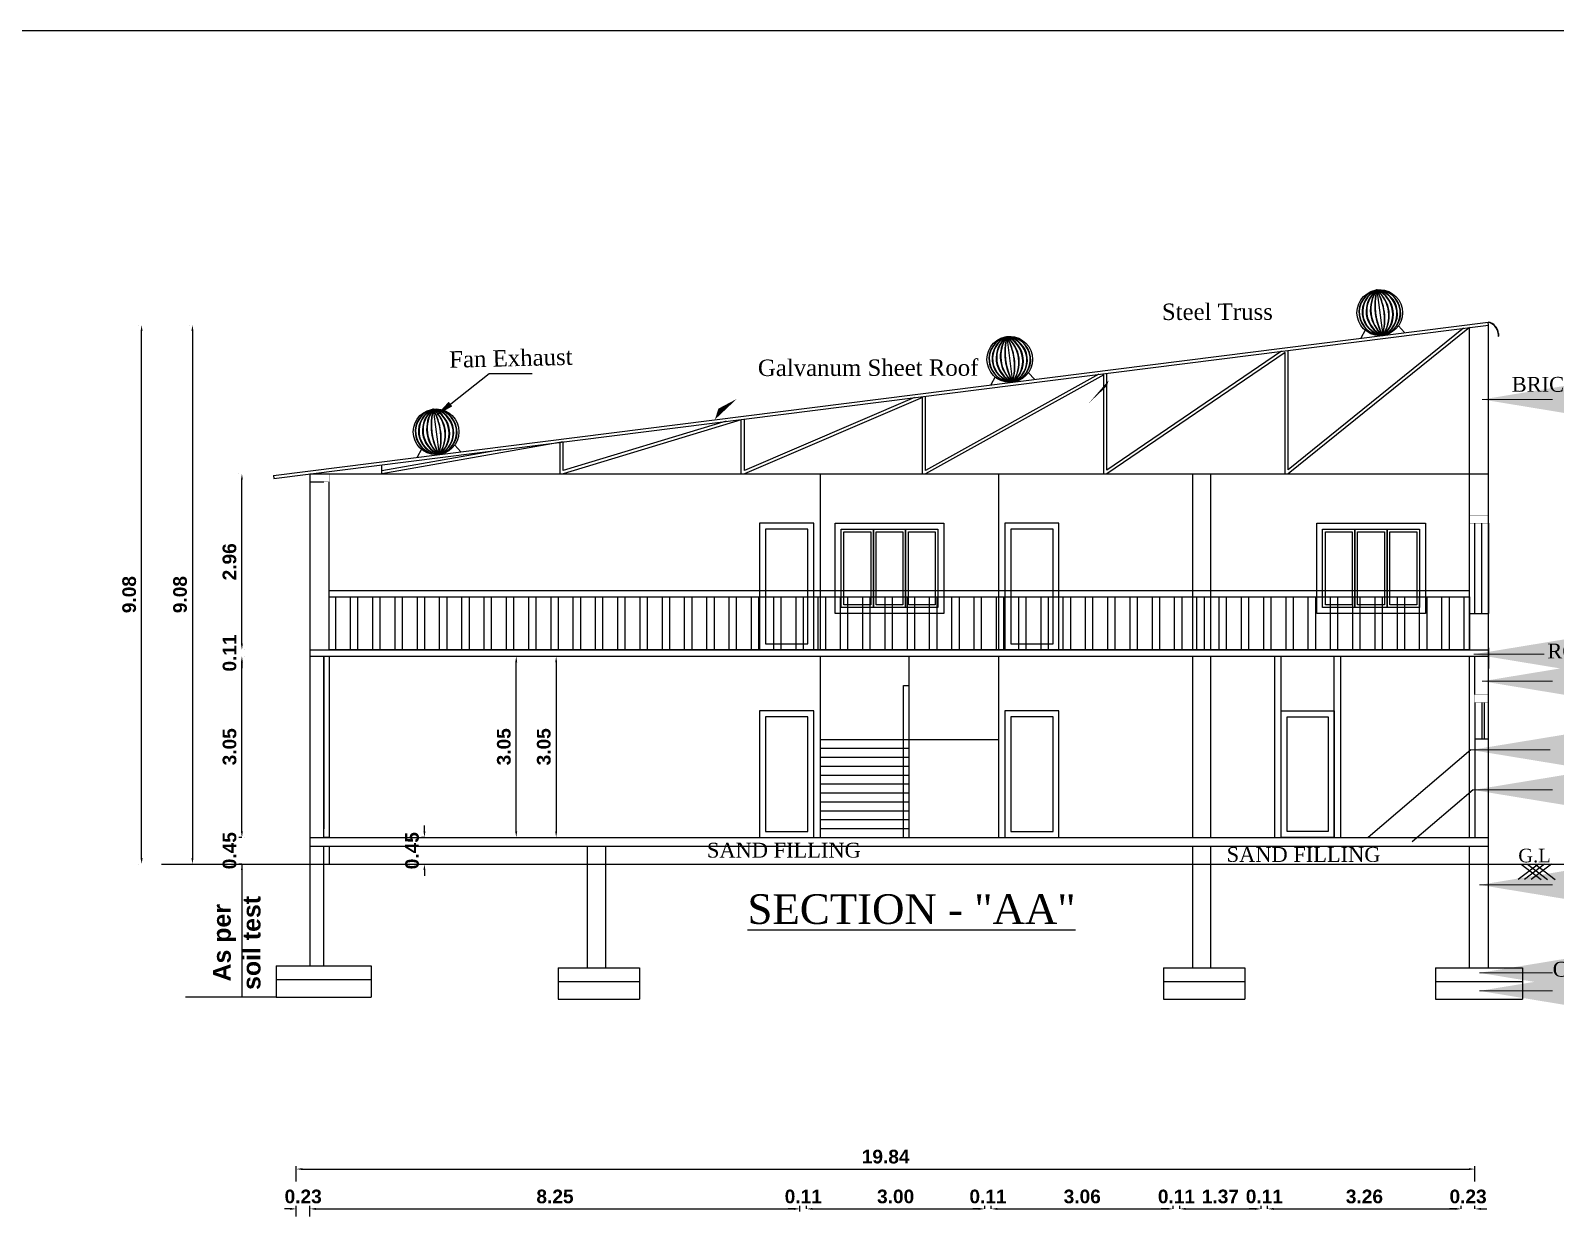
# Model space of a CAD drawing. Header units: metres. Extents: x -54 to 177, y -43 to 77.
# Drawn here: x 31.32 to 57, y 49.38 to 69.42 of the extents above; entities that cross this region are included whole.
import ezdxf

# ---------------------------------------------------------------- set-up
doc = ezdxf.new("R2010")
doc.units = ezdxf.units.M
doc.header["$LTSCALE"] = 2
doc.header["$MEASUREMENT"] = 0
doc.header["$PDMODE"] = 34
doc.header["$PDSIZE"] = -2
for name, color, linetype in [('BLK_1_FLR_0_REGULAR_ROOM', 2, 'Continuous'), ('BLK_1_FLR_0_WC_BATH_HT', 3, 'Continuous'), ('BLK_1_HT_OF_BLDG', 5, 'Continuous'), ('BLK_1_PLINTH_HEIGHT', 7, 'Continuous')]:
    doc.layers.add(name, color=color, linetype=linetype)
doc.styles.add('ANAND', font='times.ttf')
doc.styles.add('dim', font='isocpeur.ttf')
doc.styles.get("Standard").update_dxf_attribs({"font": 'swisseb.ttf'})
doc.dimstyles.new('BUILDING', dxfattribs={"dimscale": 1.4, "dimtxt": 8, "dimasz": 4, "dimexe": 3, "dimexo": 9, "dimgap": 1, "dimtad": 0, "dimdec": 1, "dimlunit": 3, "dimtxsty": 'dim', "dimblk": 'ARCHTICK', "dimcen": 0.09, "dimse1": 1, "dimse2": 1, "dimclrd": 140, "dimclre": 140, "dimclrt": 7, "dimadec": 0, "dimazin": 0, "dimtfac": 1, "dimtdec": 1, "dimtix": 1, "dimtofl": 0, "dimtmove": 0, "dimatfit": 3, "dimfxl": 0, "dimtolj": 2, "dimlwd": 18, "dimlwe": 18, "dimarcsym": 0})
doc.dimstyles.new('V1', dxfattribs={"dimtxt": 0.23, "dimasz": 0.1, "dimexe": 0.05, "dimexo": 0.0625, "dimgap": 0.09, "dimtad": 1, "dimzin": 0, "dimdsep": 46, "dimtxsty": 'Standard', "dimcen": 0.09, "dimadec": 0, "dimazin": 0, "dimtfac": 1, "dimtix": 1, "dimtofl": 0, "dimtmove": 2, "dimatfit": 0, "dimfxl": 0, "dimtolj": 1, "dimtzin": 0, "dimarcsym": 0})

# ---------------------------------------------------------------- blocks, each defined once
blk = doc.blocks.new('*D26')
at = {"color": 0, "lineweight": -2}
for p, q in [((35.695, 49.573), (35.595, 49.573)), ((35.795, 49.446), (35.795, 49.623)), ((36.025, 49.446), (36.025, 49.623)), ((36.125, 49.573), (36.225, 49.573))]:
    blk.add_line(p, q, dxfattribs=at)
at = {"color": 0}
for points in [[(35.695, 49.59), (35.695, 49.556), (35.795, 49.573)], [(36.125, 49.59), (36.125, 49.556), (36.025, 49.573)]]:
    blk.add_solid(points, dxfattribs=at)
at = {"layer": 'Defpoints', "color": 0}
for p in [(36.025, 49.573), (35.795, 49.384), (36.025, 49.384)]:
    blk.add_point(p, dxfattribs=at)
at = {"color": 0, "insert": (35.91, 49.781), "char_height": 0.23, "attachment_point": 5}
blk.add_mtext('\\A1;0.23', dxfattribs=at)
blk = doc.blocks.new('*D27')
at = {"color": 0, "lineweight": -2}
for p, q in [((36.025, 49.446), (36.025, 49.623)), ((36.125, 49.573), (44.175, 49.573)), ((44.275, 49.527), (44.275, 49.623))]:
    blk.add_line(p, q, dxfattribs=at)
at = {"color": 0}
for points in [[(36.125, 49.59), (36.125, 49.556), (36.025, 49.573)], [(44.175, 49.59), (44.175, 49.556), (44.275, 49.573)]]:
    blk.add_solid(points, dxfattribs=at)
at = {"layer": 'Defpoints', "color": 0}
for p in [(44.275, 49.573), (36.025, 49.384), (44.275, 49.464)]:
    blk.add_point(p, dxfattribs=at)
at = {"color": 0, "insert": (40.15, 49.781), "char_height": 0.23, "attachment_point": 5}
blk.add_mtext('\\A1;8.25', dxfattribs=at)
blk = doc.blocks.new('*D28')
at = {"color": 0, "lineweight": -2}
for p, q in [((55.308, 49.573), (55.208, 49.573)), ((55.408, 49.573), (55.408, 49.623)), ((55.638, 49.573), (55.638, 49.623)), ((55.738, 49.573), (55.838, 49.573))]:
    blk.add_line(p, q, dxfattribs=at)
at = {"color": 0}
for points in [[(55.308, 49.59), (55.308, 49.556), (55.408, 49.573)], [(55.738, 49.59), (55.738, 49.556), (55.638, 49.573)]]:
    blk.add_solid(points, dxfattribs=at)
at = {"layer": 'Defpoints', "color": 0}
for p in [(55.408, 49.573), (55.638, 49.573), (55.638, 49.573)]:
    blk.add_point(p, dxfattribs=at)
at = {"color": 0, "insert": (55.523, 49.781), "char_height": 0.23, "attachment_point": 5}
blk.add_mtext('\\A1;0.23', dxfattribs=at)
blk = doc.blocks.new('*D29')
at = {"color": 0, "lineweight": -2}
for p, q in [((35.795, 50.034), (35.795, 50.294)), ((35.895, 50.244), (55.538, 50.244)), ((55.638, 50.034), (55.638, 50.294))]:
    blk.add_line(p, q, dxfattribs=at)
at = {"color": 0}
for points in [[(35.895, 50.26), (35.895, 50.227), (35.795, 50.244)], [(55.538, 50.26), (55.538, 50.227), (55.638, 50.244)]]:
    blk.add_solid(points, dxfattribs=at)
at = {"layer": 'Defpoints', "color": 0}
for p in [(55.638, 50.244), (35.795, 49.972), (55.638, 49.972)]:
    blk.add_point(p, dxfattribs=at)
at = {"color": 0, "insert": (45.717, 50.452), "char_height": 0.23, "attachment_point": 5}
blk.add_mtext('\\A1;19.84', dxfattribs=at)
blk = doc.blocks.new('*D58')
at = {"color": 0, "linetype": 'Continuous', "lineweight": -2}
for p, q in [((33.996, 64.457), (33.996, 64.457)), ((33.998, 55.38), (33.996, 55.38))]:
    blk.add_line(p, q, dxfattribs=at)
at = {"color": 0, "lineweight": -2}
blk.add_line((34.046, 64.357), (34.046, 55.48), dxfattribs=at)
at = {"color": 0}
for points in [[(34.029, 64.357), (34.063, 64.357), (34.046, 64.457)], [(34.029, 55.48), (34.063, 55.48), (34.046, 55.38)]]:
    blk.add_solid(points, dxfattribs=at)
at = {"layer": 'Defpoints', "color": 0}
for p in [(34.164, 64.457, -11226.166), (34.046, 55.38), (34.164, 55.38, 160.059)]:
    blk.add_point(p, dxfattribs=at)
at = {"color": 0, "insert": (33.838, 59.918), "char_height": 0.23, "attachment_point": 5, "rotation": 90}
blk.add_mtext('\\A1;9.08', dxfattribs=at)
blk = doc.blocks.new('_ArchTick')
at = {"color": 0, "const_width": 0.15}
blk.add_lwpolyline([(-0.5, -0.5), (0.5, 0.5)], dxfattribs=at)
blk = doc.blocks.new('*D47')
at = {"color": 0, "lineweight": -2}
for p, q in [((34.879, 55.93), (34.879, 56.03)), ((34.879, 55.28), (34.879, 55.18))]:
    blk.add_line(p, q, dxfattribs=at)
at = {"color": 0, "linetype": 'Continuous', "lineweight": -2}
for p, q in [((34.879, 55.83), (34.829, 55.83)), ((34.879, 55.38), (34.829, 55.38))]:
    blk.add_line(p, q, dxfattribs=at)
at = {"color": 0}
for points in [[(34.862, 55.93), (34.895, 55.93), (34.879, 55.83)], [(34.862, 55.28), (34.895, 55.28), (34.879, 55.38)]]:
    blk.add_solid(points, dxfattribs=at)
at = {"layer": 'Defpoints', "color": 0}
for p in [(34.879, 55.83), (34.879, 55.83), (34.879, 55.38)]:
    blk.add_point(p, dxfattribs=at)
at = {"color": 0, "insert": (34.671, 55.605), "char_height": 0.23, "attachment_point": 5, "rotation": 90}
blk.add_mtext('\\A1;0.45', dxfattribs=at)
blk = doc.blocks.new('*D63')
at = {"color": 0, "lineweight": -2}
for p, q in [((44.175, 49.573), (44.075, 49.573)), ((44.275, 49.573), (44.275, 49.623)), ((44.385, 49.573), (44.385, 49.623)), ((44.485, 49.573), (44.585, 49.573))]:
    blk.add_line(p, q, dxfattribs=at)
at = {"color": 0}
for points in [[(44.175, 49.59), (44.175, 49.556), (44.275, 49.573)], [(44.485, 49.59), (44.485, 49.556), (44.385, 49.573)]]:
    blk.add_solid(points, dxfattribs=at)
at = {"layer": 'Defpoints', "color": 0}
for p in [(44.275, 49.573), (44.385, 49.573), (44.385, 49.573)]:
    blk.add_point(p, dxfattribs=at)
at = {"color": 0, "insert": (44.33, 49.781), "char_height": 0.23, "attachment_point": 5}
blk.add_mtext('\\A1;0.11', dxfattribs=at)
blk = doc.blocks.new('*D64')
at = {"color": 0, "lineweight": -2}
for p, q in [((44.385, 49.573), (44.385, 49.623)), ((44.485, 49.573), (47.285, 49.573)), ((47.385, 49.573), (47.385, 49.623))]:
    blk.add_line(p, q, dxfattribs=at)
at = {"color": 0}
for points in [[(44.485, 49.59), (44.485, 49.556), (44.385, 49.573)], [(47.285, 49.59), (47.285, 49.556), (47.385, 49.573)]]:
    blk.add_solid(points, dxfattribs=at)
at = {"layer": 'Defpoints', "color": 0}
for p in [(44.385, 49.573), (47.385, 49.573), (47.385, 49.573)]:
    blk.add_point(p, dxfattribs=at)
at = {"color": 0, "insert": (45.885, 49.781), "char_height": 0.23, "attachment_point": 5}
blk.add_mtext('\\A1;3.00', dxfattribs=at)
blk = doc.blocks.new('*D65')
at = {"color": 0, "lineweight": -2}
for p, q in [((47.285, 49.573), (47.185, 49.573)), ((47.385, 49.573), (47.385, 49.623)), ((47.495, 49.573), (47.495, 49.623)), ((47.595, 49.573), (47.695, 49.573))]:
    blk.add_line(p, q, dxfattribs=at)
at = {"color": 0}
for points in [[(47.285, 49.59), (47.285, 49.556), (47.385, 49.573)], [(47.595, 49.59), (47.595, 49.556), (47.495, 49.573)]]:
    blk.add_solid(points, dxfattribs=at)
at = {"layer": 'Defpoints', "color": 0}
for p in [(47.385, 49.573), (47.495, 49.573), (47.495, 49.573)]:
    blk.add_point(p, dxfattribs=at)
at = {"color": 0, "insert": (47.44, 49.781), "char_height": 0.23, "attachment_point": 5}
blk.add_mtext('\\A1;0.11', dxfattribs=at)
blk = doc.blocks.new('*D66')
at = {"color": 0, "lineweight": -2}
for p, q in [((47.495, 49.573), (47.495, 49.623)), ((47.595, 49.573), (50.458, 49.573)), ((50.558, 49.573), (50.558, 49.623))]:
    blk.add_line(p, q, dxfattribs=at)
at = {"color": 0}
for points in [[(47.595, 49.59), (47.595, 49.556), (47.495, 49.573)], [(50.458, 49.59), (50.458, 49.556), (50.558, 49.573)]]:
    blk.add_solid(points, dxfattribs=at)
at = {"layer": 'Defpoints', "color": 0}
for p in [(47.495, 49.573), (50.558, 49.573), (50.558, 49.573)]:
    blk.add_point(p, dxfattribs=at)
at = {"color": 0, "insert": (49.027, 49.781), "char_height": 0.23, "attachment_point": 5}
blk.add_mtext('\\A1;3.06', dxfattribs=at)
blk = doc.blocks.new('*D67')
at = {"color": 0, "lineweight": -2}
for p, q in [((50.458, 49.573), (50.358, 49.573)), ((50.558, 49.573), (50.558, 49.623)), ((50.668, 49.573), (50.668, 49.623)), ((50.768, 49.573), (50.868, 49.573))]:
    blk.add_line(p, q, dxfattribs=at)
at = {"color": 0}
for points in [[(50.458, 49.59), (50.458, 49.556), (50.558, 49.573)], [(50.768, 49.59), (50.768, 49.556), (50.668, 49.573)]]:
    blk.add_solid(points, dxfattribs=at)
at = {"layer": 'Defpoints', "color": 0}
for p in [(50.558, 49.573), (50.668, 49.573), (50.668, 49.573)]:
    blk.add_point(p, dxfattribs=at)
at = {"color": 0, "insert": (50.613, 49.781), "char_height": 0.23, "attachment_point": 5}
blk.add_mtext('\\A1;0.11', dxfattribs=at)
blk = doc.blocks.new('*D68')
at = {"color": 0, "lineweight": -2}
for p, q in [((50.668, 49.573), (50.668, 49.623)), ((50.768, 49.573), (51.938, 49.573)), ((52.038, 49.573), (52.038, 49.623))]:
    blk.add_line(p, q, dxfattribs=at)
at = {"color": 0}
for points in [[(50.768, 49.59), (50.768, 49.556), (50.668, 49.573)], [(51.938, 49.59), (51.938, 49.556), (52.038, 49.573)]]:
    blk.add_solid(points, dxfattribs=at)
at = {"layer": 'Defpoints', "color": 0}
for p in [(50.668, 49.573), (52.038, 49.573), (52.038, 49.573)]:
    blk.add_point(p, dxfattribs=at)
at = {"color": 0, "insert": (51.353, 49.781), "char_height": 0.23, "attachment_point": 5}
blk.add_mtext('\\A1;1.37', dxfattribs=at)
blk = doc.blocks.new('*D69')
at = {"color": 0, "lineweight": -2}
for p, q in [((51.938, 49.573), (51.838, 49.573)), ((52.038, 49.573), (52.038, 49.623)), ((52.148, 49.573), (52.148, 49.623)), ((52.248, 49.573), (52.348, 49.573))]:
    blk.add_line(p, q, dxfattribs=at)
at = {"color": 0}
for points in [[(51.938, 49.59), (51.938, 49.556), (52.038, 49.573)], [(52.248, 49.59), (52.248, 49.556), (52.148, 49.573)]]:
    blk.add_solid(points, dxfattribs=at)
at = {"layer": 'Defpoints', "color": 0}
for p in [(52.038, 49.573), (52.148, 49.573), (52.148, 49.573)]:
    blk.add_point(p, dxfattribs=at)
at = {"color": 0, "insert": (52.093, 49.781), "char_height": 0.23, "attachment_point": 5}
blk.add_mtext('\\A1;0.11', dxfattribs=at)
blk = doc.blocks.new('*D70')
at = {"color": 0, "lineweight": -2}
for p, q in [((52.148, 49.573), (52.148, 49.623)), ((52.248, 49.573), (55.308, 49.573)), ((55.408, 49.573), (55.408, 49.623))]:
    blk.add_line(p, q, dxfattribs=at)
at = {"color": 0}
for points in [[(52.248, 49.59), (52.248, 49.556), (52.148, 49.573)], [(55.308, 49.59), (55.308, 49.556), (55.408, 49.573)]]:
    blk.add_solid(points, dxfattribs=at)
at = {"layer": 'Defpoints', "color": 0}
for p in [(52.148, 49.573), (55.408, 49.573), (55.408, 49.573)]:
    blk.add_point(p, dxfattribs=at)
at = {"color": 0, "insert": (53.778, 49.781), "char_height": 0.23, "attachment_point": 5}
blk.add_mtext('\\A1;3.26', dxfattribs=at)
blk = doc.blocks.new('*D71')
at = {"color": 0, "lineweight": -2}
for p, q in [((34.929, 58.88), (34.929, 58.88)), ((34.879, 55.93), (34.879, 58.78)), ((34.929, 55.83), (34.929, 55.83))]:
    blk.add_line(p, q, dxfattribs=at)
at = {"color": 0}
for points in [[(34.862, 58.78), (34.895, 58.78), (34.879, 58.88)], [(34.862, 55.93), (34.895, 55.93), (34.879, 55.83)]]:
    blk.add_solid(points, dxfattribs=at)
at = {"layer": 'Defpoints', "color": 0}
for p in [(34.739, 58.88, 110679.261), (34.879, 58.88), (34.739, 55.83, 110679.261)]:
    blk.add_point(p, dxfattribs=at)
at = {"color": 0, "insert": (34.671, 57.355), "char_height": 0.23, "attachment_point": 5, "rotation": 90}
blk.add_mtext('\\A1;3.05', dxfattribs=at)
blk = doc.blocks.new('*D72')
at = {"color": 0, "lineweight": -2}
for p, q in [((34.879, 59.09), (34.879, 59.19)), ((34.929, 58.99), (34.929, 58.99)), ((34.929, 58.88), (34.929, 58.88)), ((34.879, 58.78), (34.879, 58.68))]:
    blk.add_line(p, q, dxfattribs=at)
at = {"color": 0}
for points in [[(34.862, 59.09), (34.895, 59.09), (34.879, 58.99)], [(34.862, 58.78), (34.895, 58.78), (34.879, 58.88)]]:
    blk.add_solid(points, dxfattribs=at)
at = {"layer": 'Defpoints', "color": 0}
for p in [(34.739, 58.88, 110679.261), (34.844, 58.99, 110059.319), (34.879, 58.99)]:
    blk.add_point(p, dxfattribs=at)
at = {"color": 0, "insert": (34.671, 58.935), "char_height": 0.23, "attachment_point": 5, "rotation": 90}
blk.add_mtext('\\A1;0.11', dxfattribs=at)
blk = doc.blocks.new('*D73')
at = {"color": 0, "lineweight": -2}
for p, q in [((34.829, 61.951), (34.829, 61.951)), ((34.879, 59.09), (34.879, 61.851)), ((34.929, 58.99), (34.929, 58.99))]:
    blk.add_line(p, q, dxfattribs=at)
at = {"color": 0}
for points in [[(34.862, 61.851), (34.895, 61.851), (34.879, 61.951)], [(34.862, 59.09), (34.895, 59.09), (34.879, 58.99)]]:
    blk.add_solid(points, dxfattribs=at)
at = {"layer": 'Defpoints', "color": 0}
for p in [(34.879, 61.951), (34.904, 61.951, -7411.021), (34.844, 58.99, 110059.319)]:
    blk.add_point(p, dxfattribs=at)
at = {"color": 0, "insert": (34.67, 60.47), "char_height": 0.23, "attachment_point": 5, "rotation": 90}
blk.add_mtext('\\A1;2.96', dxfattribs=at)
blk = doc.blocks.new('*D136')
at = {"layer": 'BLK_1_HT_OF_BLDG', "color": 0, "linetype": 'Continuous', "lineweight": -2}
for p, q in [((33.14, 64.457), (33.14, 64.457)), ((33.14, 55.38), (33.14, 55.38))]:
    blk.add_line(p, q, dxfattribs=at)
at = {"layer": 'BLK_1_HT_OF_BLDG', "color": 0, "lineweight": -2}
blk.add_line((33.19, 55.48), (33.19, 64.357), dxfattribs=at)
at = {"layer": 'BLK_1_HT_OF_BLDG', "color": 0}
for points in [[(33.173, 64.357), (33.206, 64.357), (33.19, 64.457)], [(33.173, 55.48), (33.206, 55.48), (33.19, 55.38)]]:
    blk.add_solid(points, dxfattribs=at)
at = {"layer": 'Defpoints', "color": 0}
for p in [(33.19, 64.457, 4295.008), (33.19, 64.457), (33.19, 55.38, 116030.2)]:
    blk.add_point(p, dxfattribs=at)
at = {"layer": 'BLK_1_HT_OF_BLDG', "color": 0, "insert": (32.982, 59.918), "char_height": 0.23, "attachment_point": 5, "rotation": 90}
blk.add_mtext('\\A1;9.08', dxfattribs=at)
blk = doc.blocks.new('*D137')
at = {"layer": 'BLK_1_FLR_0_REGULAR_ROOM', "color": 0, "linetype": 'Continuous', "lineweight": -2}
for p, q in [((39.548, 58.88), (39.548, 58.88)), ((39.548, 55.83), (39.548, 55.83))]:
    blk.add_line(p, q, dxfattribs=at)
at = {"layer": 'BLK_1_FLR_0_REGULAR_ROOM', "color": 0, "lineweight": -2}
blk.add_line((39.498, 55.93), (39.498, 58.78), dxfattribs=at)
at = {"layer": 'BLK_1_FLR_0_REGULAR_ROOM', "color": 0}
for points in [[(39.481, 58.78), (39.514, 58.78), (39.498, 58.88)], [(39.481, 55.93), (39.514, 55.93), (39.498, 55.83)]]:
    blk.add_solid(points, dxfattribs=at)
at = {"layer": 'Defpoints', "color": 0}
for p in [(39.48, 58.88, 98189.75), (39.498, 58.88), (39.48, 55.83, 98189.75)]:
    blk.add_point(p, dxfattribs=at)
at = {"layer": 'BLK_1_FLR_0_REGULAR_ROOM', "color": 0, "insert": (39.29, 57.355), "char_height": 0.23, "attachment_point": 5, "rotation": 90}
blk.add_mtext('\\A1;3.05', dxfattribs=at)
blk = doc.blocks.new('*D138')
at = {"layer": 'BLK_1_FLR_0_WC_BATH_HT', "color": 0, "lineweight": -2}
for p, q in [((40.12, 58.88), (40.12, 58.88)), ((40.17, 58.78), (40.17, 55.93)), ((40.12, 55.83), (40.12, 55.83))]:
    blk.add_line(p, q, dxfattribs=at)
at = {"layer": 'BLK_1_FLR_0_WC_BATH_HT', "color": 0}
for points in [[(40.153, 58.78), (40.186, 58.78), (40.17, 58.88)], [(40.153, 55.93), (40.186, 55.93), (40.17, 55.83)]]:
    blk.add_solid(points, dxfattribs=at)
at = {"layer": 'Defpoints', "color": 0}
for p in [(40.17, 58.88, 94122.04), (40.17, 55.83, 94122.04), (40.17, 55.83)]:
    blk.add_point(p, dxfattribs=at)
at = {"layer": 'BLK_1_FLR_0_WC_BATH_HT', "color": 0, "insert": (39.962, 57.355), "char_height": 0.23, "attachment_point": 5, "rotation": 90}
blk.add_mtext('\\A1;3.05', dxfattribs=at)
blk = doc.blocks.new('*D139')
at = {"layer": 'BLK_1_PLINTH_HEIGHT', "color": 0, "linetype": 'Continuous', "lineweight": -2}
for p, q in [((37.952, 55.93), (37.952, 56.03)), ((37.952, 55.28), (37.952, 55.18))]:
    blk.add_line(p, q, dxfattribs=at)
at = {"layer": 'BLK_1_PLINTH_HEIGHT', "color": 0, "lineweight": -2}
for p, q in [((37.952, 55.83), (37.902, 55.83)), ((37.902, 55.38), (37.902, 55.38))]:
    blk.add_line(p, q, dxfattribs=at)
at = {"layer": 'BLK_1_PLINTH_HEIGHT', "color": 0}
for points in [[(37.935, 55.93), (37.968, 55.93), (37.952, 55.83)], [(37.935, 55.28), (37.968, 55.28), (37.952, 55.38)]]:
    blk.add_solid(points, dxfattribs=at)
at = {"layer": 'Defpoints', "color": 0}
for p in [(37.953, 55.83), (37.952, 55.38, 97034.136), (37.952, 55.38)]:
    blk.add_point(p, dxfattribs=at)
at = {"layer": 'BLK_1_PLINTH_HEIGHT', "color": 0, "insert": (37.744, 55.605), "char_height": 0.23, "attachment_point": 5, "rotation": 90}
blk.add_mtext('\\A1;0.45', dxfattribs=at)

msp = doc.modelspace()

# ---------------------------------------------------------------- hatches: boundary and pattern name
h = msp.add_hatch()
h.set_pattern_fill('ANSI32', color=256, angle=225)
h.set_pattern_definition([(270, (-31.0422, -11.5266), (0.375, -1e-16), []), (270, (-31.1672, -11.6516), (0.375, -1e-16), [])])
h.paths.add_polyline_path([(36.3458, 59.8785), (55.5454, 59.8785), (55.5454, 58.9895), (36.3458, 58.9895)])

# ---------------------------------------------------------------- linework, layer by layer
at = {"extrusion": (4.13751e-07, -1.14547e-08, 1)}
for p, q in [((53.9884, 65.0479, -5690.3842), (54.0854, 64.2843, -5690.3842)), ((47.7586, 64.2612, -6175.326), (47.8556, 63.4976, -6175.326)), ((53.7891, 64.3716, -5690.3842), (53.7163, 64.2377, -5690.3842)), ((54.3499, 64.4421, -5690.3842), (54.4534, 64.3308, -5690.3842)), ((47.5593, 63.5849, -6175.326), (47.4865, 63.451, -6175.326)), ((48.12, 63.6554, -6175.326), (48.2236, 63.544, -6175.326)), ((38.1001, 63.0415, -6984.537), (38.1971, 62.2779, -6984.537)), ((38.4615, 62.4357, -6984.537), (38.5651, 62.3244, -6984.537)), ((37.9008, 62.3652, -6984.537), (37.828, 62.2313, -6984.537))]:
    msp.add_line(p, q, dxfattribs=at)
for p, q in [((35.4088, 61.9258, -7172.8507), (55.8617, 64.5086, -5580.7637)), ((35.4153, 61.8744, -7172.8507), (55.8681, 64.4572, -5580.7637)), ((55.8681, 64.4572, -8931.073), (55.8617, 64.5086, -5580.7637)), ((55.8681, 61.9514, -8931.073), (55.8681, 64.4572, -8931.073)), ((55.5454, 64.4165, -5605.883), (52.4937, 61.9514, -10254.3922)), ((55.4478, 64.4041, -5705.1128), (52.4937, 62.018, -10204.8284)), ((55.5454, 58.9895, -120117.4341), (55.5454, 64.4165, -127565.4944)), ((52.3808, 64.0168, -5948.5305), (49.4419, 62.0141, -9637.9388)), ((52.4419, 63.9958, -5908.4476), (49.4419, 61.9514, -9674.5469)), ((52.4419, 61.9514, -124182.4447), (52.4419, 63.9958, -126988.1574)), ((52.4937, 62.018, -124273.8026), (52.4937, 64.0311, -127036.588)), ((49.3038, 63.6283, -6192.5501), (46.3901, 62.0107, -9069.8799)), ((49.3901, 63.617, -6132.1339), (46.3901, 61.9514, -9094.7017)), ((49.3901, 61.9514, -124182.4447), (49.3901, 63.617, -126468.2257)), ((49.4419, 62.0141, -124268.4471), (49.4419, 63.6457, -126507.6815)), ((46.3383, 63.2381, -6355.8201), (43.3383, 61.9514, -8514.8564)), ((46.2039, 63.2368, -6437.8671), (43.3383, 62.0078, -8500.1666)), ((46.3383, 61.9514, -124182.4447), (46.3383, 63.2381, -125948.294)), ((46.3901, 62.0107, -124263.7322), (46.3901, 63.2603, -125978.7751)), ((43.2865, 62.8593, -6579.5064), (40.2865, 61.9514, -7935.0112)), ((43.0315, 62.8362, -6687.9697), (40.2865, 62.0055, -7928.2343)), ((43.2865, 61.9514, -124182.4447), (43.2865, 62.8593, -125428.3624)), ((43.3383, 62.0078, -124259.7751), (43.3383, 62.8749, -125449.8687)), ((40.2865, 62.4896, -6793.6648), (37.2347, 61.9514, -7355.1659)), ((40.2347, 61.9514, -124182.4447), (40.2347, 62.4804, -124908.4307)), ((40.2865, 62.0055, -124256.697), (40.2865, 62.4896, -124920.9623)), ((39.2358, 62.3569, -6985.3267), (37.2347, 62.004, -7353.5114)), ((35.4088, 61.9258, -7172.8507), (35.4153, 61.8744, -7172.8507)), ((36.0244, 61.9514, -7125.1916), (55.8681, 61.9514, -10895.5505)), ((36.0253, 53.6657, 4295.0075), (36.0253, 61.9514, -7125.3672)), ((37.2347, 61.9514, -124182.4447), (37.2347, 62.1042, -124392.0559)), ((44.6153, 61.9514, -5580.7637), (44.6153, 58.9895, -5580.7637)), ((47.6153, 61.9514, -5580.7637), (47.6153, 58.9895, -5580.7637)), ((50.8899, 58.9895, -5393.9696), (50.8899, 61.9514, -9459.1036)), ((51.1949, 58.9895, -5393.9652), (51.1949, 61.9514, -9459.0968)), ((55.8681, 53.6301, 2489.3017), (55.8681, 61.9514, -8931.073)), ((36.0253, 61.8188, 7714.6327), (36.2553, 61.8188, 7714.6327)), ((36.3458, 58.9895, 116680.9807), (36.3458, 61.8188, 116680.9807)), ((55.7531, 59.5995, -16584.0648), (55.7531, 61.1195, -17082.8736)), ((36.3458, 59.9895, 116680.9807), (55.5454, 59.9895, 3418.0504)), ((36.3458, 59.8785, 116680.9807), (55.5454, 59.8785, 3418.0504)), ((55.5454, 59.5995), (55.8681, 59.5995)), ((36.0253, 58.9895, 118571.473), (55.8681, 58.9895, 1514.3955)), ((36.0253, 58.8795, 118571.473), (55.8681, 58.8795, 1514.3955)), ((36.2553, 55.8295, 4295.0075), (36.2553, 58.8795, 4295.0075)), ((36.2553, 58.8795, 4295.0075), (36.2553, 55.9714, 4295.0075)), ((36.3457, 58.8795, 21964.2789), (36.3452, 55.8295, 93269.0924)), ((44.6153, 58.8795, -5580.7637), (44.6153, 55.8295, -5580.7637)), ((46.1153, 55.8295, -5580.7637), (46.1153, 58.8795, -5580.7637)), ((47.6153, 58.8795, -5580.7637), (47.6153, 55.8295, -5580.7637)), ((50.8899, 55.8295, -1057.0021), (50.8899, 58.8795, -5242.9993)), ((51.1949, 55.8295, -1057.0002), (51.1949, 58.8795, -5242.9949)), ((52.2681, 55.8295, -5580.7637), (52.2681, 58.8795, -5580.7637)), ((52.3781, 55.8295, -5580.7637), (52.3781, 58.8795, -5580.7637)), ((53.2681, 55.8295, -5580.7637), (53.2681, 58.8795, -5580.7637)), ((53.3781, 55.8295, -5580.7637), (53.3781, 58.8795, -5580.7637)), ((55.5454, 55.8295, -115780.5981), (55.5454, 58.8795, -119966.4683)), ((55.6381, 58.2341, 4005.5868), (55.6381, 58.8795, 4005.5868)), ((55.8681, 59.0194, 4005.5868), (55.8681, 58.6744, 4005.5868)), ((46.0153, 58.3895, 59638.4164), (46.1153, 58.3895, 59048.496)), ((46.0153, 55.8295, -5580.7637), (46.0153, 58.3895, -5580.7637)), ((55.6381, 58.1014, 4005.5868), (55.6381, 55.8295, 4005.5868)), ((55.7531, 58.1014, 4005.5868), (55.7531, 57.4914, 4005.5868)), ((55.7966, 58.1014, 4005.5868), (55.7966, 57.4914, 4005.5868)), ((44.6153, 57.4795, 67897.3033), (47.6153, 57.4795, 50199.6887)), ((44.6153, 57.3295, 67897.3033), (46.1153, 57.3295, 59048.496)), ((55.5711, 57.3018, 4005.5841), (53.8426, 55.8295, -29218.0255)), ((55.6381, 57.4914, 4005.5868), (55.8681, 57.4914, 4005.5868)), ((44.6153, 57.1795, 67897.3033), (46.1153, 57.1795, 59048.496)), ((44.6153, 57.0295, 67897.3033), (46.1153, 57.0295, 59048.496)), ((44.6153, 56.8795, 67897.3033), (46.1153, 56.8795, 59048.496)), ((44.6153, 56.7295, 67897.3033), (46.1153, 56.7295, 59048.496)), ((44.6153, 56.5795, 67897.3033), (46.1153, 56.5795, 59048.496)), ((55.6085, 56.6283, 4005.5841), (54.5827, 55.7545, -15712.3324)), ((44.6153, 56.4295, 67897.3033), (46.1153, 56.4295, 59048.496)), ((44.6153, 56.2795, 67897.3033), (46.1153, 56.2795, 59048.496)), ((44.6153, 56.1295, 67897.3033), (46.1153, 56.1295, 59048.496)), ((44.6153, 55.9795, 67897.3033), (46.1153, 55.9795, 59048.496)), ((36.0253, 55.8295, 118571.473), (55.8681, 55.8295, 1514.3955)), ((50.9802, 55.8295, -6708.1782), (55.8681, 55.8295, -16393.7091)), ((36.0253, 55.6795, 118571.473), (55.8681, 55.6795, 1514.3955)), ((36.2553, 53.6657, 4295.0075), (36.2553, 55.6795, 4295.0075)), ((36.3452, 55.6795, 96775.8865), (36.3452, 55.3795, 103789.4747)), ((40.6985, 53.6301, -5110.6415), (40.6985, 55.6795, -7923.3925)), ((41.0035, 53.6301, -5110.6415), (41.0035, 55.6795, -7923.3908)), ((50.8899, 53.6301, 1961.6176), (50.8899, 55.6795, -851.1333)), ((51.1949, 53.6301, 1961.6176), (51.1949, 55.6795, -851.1317)), ((55.5454, 53.6301, -112762.07), (55.5454, 55.6795, -115574.7356)), ((33.5235, 55.3795, 118571.473), (57.5919, 55.3795, 1514.3955)), ((34.8787, 55.3795, 4295.0075), (34.8787, 53.1386, 4295.0075)), ((35.4544, 53.6657, 4295.0075), (37.0562, 53.6657, -229.4298)), ((35.4544, 53.6657, 4295.0075), (35.4544, 53.1386, 4295.0075)), ((37.0562, 53.6657, -229.4298), (37.0562, 53.1386, -229.4298)), ((35.4544, 53.4371, 4295.0075), (37.0562, 53.4371, -229.4298)), ((40.2026, 53.6301, -5110.6415), (41.5744, 53.6301, -5110.6415)), ((40.2026, 53.6301, -5110.6415), (40.2026, 53.1029, -5110.6415)), ((41.5744, 53.6301, -5110.6415), (41.5744, 53.1029, -5110.6415)), ((50.3941, 53.6301, 1961.6176), (51.7658, 53.6301, 1961.6176)), ((50.3941, 53.6301, 1961.6176), (50.3941, 53.1029, 1961.6176)), ((51.7658, 53.6301, 1961.6176), (51.7658, 53.1029, 1961.6176)), ((54.9746, 53.6301, -112762.07), (56.439, 53.6301, 2489.3017)), ((54.9746, 53.6301, -112762.07), (54.9746, 53.1029, -112762.07)), ((56.439, 53.6301, 2489.3017), (56.439, 53.1029, 2489.3017)), ((40.2026, 53.4015, -5110.6415), (41.5744, 53.4015, -5110.6415)), ((50.3941, 53.4015, 1961.6176), (51.7658, 53.4015, 1961.6176)), ((54.9746, 53.4015, -112762.07), (56.439, 53.4015, 2489.3017)), ((35.4544, 53.1386, 4295.0075), (33.9263, 53.1386, 4295.0075)), ((35.4544, 53.1386, 4295.0075), (37.0562, 53.1386, -229.4298)), ((40.2026, 53.1029, -5110.6415), (41.5744, 53.1029, -5110.6415)), ((50.3941, 53.1029, 1961.6176), (51.7658, 53.1029, 1961.6176)), ((54.9746, 53.1029, -112762.07), (56.439, 53.1029, 2489.3017))]:
    msp.add_line(p, q)
at = {"extrusion": (-4.13909e-07, -2.36612e-10, 1)}
for p, q in [((56.0284, 64.3156, -5580.7637), (56.0298, 64.2675, -5580.7637)), ((56.0298, 64.2675, -5580.7637), (56.0362, 64.2677, -5580.7637)), ((56.0347, 64.3159, -5580.7637), (56.0362, 64.2677, -5580.7637))]:
    msp.add_line(p, q, dxfattribs=at)
at = {"linetype": 'Continuous'}
for p, q in [((56.7064, 55.3795, 1514.3955), (56.367, 55.1222, 1514.3955)), ((56.4165, 55.3795, 1514.3955), (56.7559, 55.1222, 1514.3955)), ((56.8118, 55.3795, 1514.3955), (56.4724, 55.1222, 1514.3955)), ((56.5218, 55.3795, 1514.3955), (56.8612, 55.1222, 1514.3955)), ((56.9275, 55.3795, 1514.3955), (56.5882, 55.1222, 1514.3955)), ((56.6506, 55.3795, 1514.3955), (56.99, 55.1222, 1514.3955))]:
    msp.add_line(p, q, dxfattribs=at)
for points in [[(5.6435, 69.4181), (82.2994, 69.4181), (82.2994, 17.5897), (5.6435, 17.5897)], [(44.8672, 61.1195), (46.6972, 61.1195), (46.6972, 59.5995), (44.8672, 59.5995)], [(52.9747, 61.1195), (54.8047, 61.1195), (54.8047, 59.5995), (52.9747, 59.5995)], [(44.9672, 61.0195), (46.5972, 61.0195), (46.5972, 59.6995), (44.9672, 59.6995)], [(44.9672, 61.0195), (45.5105, 61.0195), (45.5105, 59.6995), (44.9672, 59.6995)], [(45.0126, 60.974), (45.465, 60.974), (45.465, 59.745), (45.0126, 59.745)], [(45.5105, 61.0195), (46.0538, 61.0195), (46.0538, 59.6995), (45.5105, 59.6995)], [(45.556, 60.974), (46.0084, 60.974), (46.0084, 59.745), (45.556, 59.745)], [(46.0538, 61.0195), (46.5972, 61.0195), (46.5972, 59.6995), (46.0538, 59.6995)], [(46.0993, 60.974), (46.5517, 60.974), (46.5517, 59.745), (46.0993, 59.745)], [(53.0747, 61.0195), (54.7047, 61.0195), (54.7047, 59.6995), (53.0747, 59.6995)], [(53.0747, 61.0195), (53.6181, 61.0195), (53.6181, 59.6995), (53.0747, 59.6995)], [(53.1202, 60.974), (53.5726, 60.974), (53.5726, 59.745), (53.1202, 59.745)], [(53.6181, 61.0195), (54.1614, 61.0195), (54.1614, 59.6995), (53.6181, 59.6995)], [(53.6635, 60.974), (54.1159, 60.974), (54.1159, 59.745), (53.6635, 59.745)], [(54.1614, 61.0195), (54.7047, 61.0195), (54.7047, 59.6995), (54.1614, 59.6995)], [(54.2068, 60.974), (54.6593, 60.974), (54.6593, 59.745), (54.2068, 59.745)]]:
    msp.add_lwpolyline(points, close=True)
at = {"extrusion": (-4.13909e-07, -2.36612e-10, 1)}
for points, elevation in [([(49.3896, 63.4291, 0, 0.1397, 0), (49.5353, 63.6601, 0, 0, 0), (50.1782, 64.4013, 0, 0, 0), (51.1964, 64.4025, 0, 0, 0)], -126210.5159), ([(42.8386, 62.8644, 0, 0.1397, 0), (42.9843, 63.0953, 0, 0, 0), (43.6173, 63.4303, 0, 0, 0), (44.6354, 63.4315, 0, 0, 0)], -6594.2862)]:
    msp.add_lwpolyline(points, format="xyseb", dxfattribs=dict(at, elevation=elevation))
at = {"const_width": 0.005}
for points, elevation in [([(36.0244, 61.9514), (36.3471, 61.9514), (36.3471, 61.8188), (36.0244, 61.8188)], 7714.6327), ([(55.5454, 61.2521), (55.8681, 61.2521), (55.8681, 61.1195), (55.5454, 61.1195)], -5580.7637), ([(55.6381, 58.2341), (55.8681, 58.2341), (55.8681, 58.1014), (55.6381, 58.1014)], 4005.5868)]:
    msp.add_lwpolyline(points, close=True, dxfattribs=dict(at, elevation=elevation))
for points, elevation in [([(44.5053, 61.1195), (43.5953, 61.1195), (43.5953, 58.9895), (44.5053, 58.9895)], -5580.7637), ([(48.6353, 61.1195), (47.7253, 61.1195), (47.7253, 58.9895), (48.6353, 58.9895)], -5580.7637), ([(44.4053, 61.0195), (43.6953, 61.0195), (43.6953, 59.0895), (44.4053, 59.0895)], -5580.7637), ([(48.5353, 61.0195), (47.8253, 61.0195), (47.8253, 59.0895), (48.5353, 59.0895)], -5580.7637), ([(36.3458, 59.8785), (55.5454, 59.8785), (55.5454, 58.9895), (36.3458, 58.9895)], 116680.9807), ([(44.5053, 57.9595), (43.5953, 57.9595), (43.5953, 55.8295), (44.5053, 55.8295)], -5580.7637), ([(44.4053, 57.8595), (43.6953, 57.8595), (43.6953, 55.9295), (44.4053, 55.9295)], -5580.7637), ([(48.6353, 57.9595), (47.7253, 57.9595), (47.7253, 55.8295), (48.6353, 55.8295)], -5580.7637), ([(48.5353, 57.8595), (47.8253, 57.8595), (47.8253, 55.9295), (48.5353, 55.9295)], -5580.7637), ([(52.3781, 57.9595), (53.2681, 57.9595), (53.2681, 55.8295), (52.3781, 55.8295)], -5580.7637), ([(52.4781, 57.8595), (53.1681, 57.8595), (53.1681, 55.9295), (52.4781, 55.9295)], -5580.7637), ([(36.2553, 55.8295), (36.3452, 55.8295), (36.3452, 55.8295), (36.2553, 55.8295)], 117214.6559)]:
    msp.add_lwpolyline(points, close=True, dxfattribs=dict(elevation=elevation))
at = {"elevation": -14877.424}
for points in [[(55.6381, 59.5995), (55.6381, 61.1195)], [(55.8681, 61.1195), (55.8681, 59.5995)]]:
    msp.add_lwpolyline(points, dxfattribs=at)
at = {"extrusion": (4.13751e-07, -1.14547e-08, 1)}
for centre in [(54.0393, 64.666, -5690.3842), (47.8096, 63.8793, -6175.3259), (38.1515, 62.6596, -6984.537)]:
    msp.add_circle(centre, 0.3849, dxfattribs=at)
for centre, radius, start, end in [((54.0732, 64.6703, -5690.3842), 0.3864, 102.31316, 272.16302), ((54.0808, 64.6713, -5690.3842), 0.3871, 103.44022, 271.03596), ((54.1391, 64.6787, -5690.3842), 0.3978, 111.8857, 262.59048), ((54.152, 64.6804, -5690.3842), 0.4013, 113.69365, 260.78253), ((54.2465, 64.6923, -5690.3842), 0.4379, 125.72646, 248.74971), ((54.2684, 64.6951, -5690.3842), 0.4489, 128.20536, 246.27082), ((54.4296, 64.7156, -5690.3842), 0.5504, 142.86801, 231.60816), ((54.4591, 64.7193, -5690.3842), 0.572, 144.95095, 229.52523), ((54.9401, 64.7804, -5690.3842), 0.9863, 164.26914, 210.20704), ((55.0139, 64.7898, -5690.3842), 1.0552, 165.84575, 208.63043), ((54.0054, 64.6617, -5690.3842), 0.3864, 282.31316, 92.16302), ((53.9978, 64.6608, -5690.3842), 0.3871, 283.44022, 91.03596), ((53.9395, 64.6534, -5690.3842), 0.3978, 291.8857, 82.59048), ((53.9265, 64.6517, -5690.3842), 0.4013, 293.69365, 80.78253), ((53.8321, 64.6397, -5690.3842), 0.4379, 305.72646, 68.74971), ((53.8102, 64.6369, -5690.3842), 0.4489, 308.20536, 66.27082), ((53.649, 64.6165, -5690.3842), 0.5504, 322.86801, 51.60816), ((53.6195, 64.6127, -5690.3842), 0.572, 324.95095, 49.52523), ((53.1384, 64.5516, -5690.3842), 0.9863, 344.26914, 30.20704), ((53.0646, 64.5422, -5690.3842), 1.0552, 345.84575, 28.63043), ((47.8435, 63.8836, -6175.3259), 0.3864, 102.31316, 272.16302), ((47.8511, 63.8846, -6175.3259), 0.3871, 103.44022, 271.03596), ((47.9094, 63.892, -6175.3259), 0.3978, 111.8857, 262.59048), ((47.9224, 63.8936, -6175.3259), 0.4013, 113.69365, 260.78253), ((48.0168, 63.9056, -6175.3259), 0.4379, 125.72646, 248.74971), ((48.0387, 63.9084, -6175.3259), 0.4489, 128.20536, 246.27082), ((48.1999, 63.9289, -6175.3259), 0.5504, 142.86801, 231.60816), ((48.2294, 63.9326, -6175.3259), 0.572, 144.95095, 229.52523), ((48.7105, 63.9937, -6175.3259), 0.9863, 164.26914, 210.20704), ((48.7843, 64.0031, -6175.3259), 1.0552, 165.84575, 208.63043), ((47.7757, 63.875, -6175.3259), 0.3864, 282.31316, 92.16302), ((47.7681, 63.874, -6175.3259), 0.3871, 283.44022, 91.03596), ((47.7098, 63.8666, -6175.3259), 0.3978, 291.8857, 82.59048), ((47.6969, 63.865, -6175.3259), 0.4013, 293.69365, 80.78253), ((47.6024, 63.853, -6175.3259), 0.4379, 305.72646, 68.74971), ((47.5805, 63.8502, -6175.3259), 0.4489, 308.20536, 66.27082), ((47.4193, 63.8297, -6175.3259), 0.5504, 322.86801, 51.60816), ((47.3898, 63.826, -6175.3259), 0.572, 324.95095, 49.52523), ((46.9088, 63.7649, -6175.3259), 0.9863, 344.26914, 30.20704), ((46.835, 63.7555, -6175.3259), 1.0552, 345.84575, 28.63043), ((38.1854, 62.6639, -6984.537), 0.3864, 102.31316, 272.16302), ((38.193, 62.6649, -6984.537), 0.3871, 103.44022, 271.03596), ((38.2513, 62.6723, -6984.537), 0.3978, 111.8857, 262.59048), ((38.2643, 62.6739, -6984.537), 0.4013, 113.69365, 260.78253), ((38.3587, 62.6859, -6984.537), 0.4379, 125.72646, 248.74971), ((38.3806, 62.6887, -6984.537), 0.4489, 128.20536, 246.27082), ((38.5418, 62.7092, -6984.537), 0.5504, 142.86801, 231.60816), ((38.5713, 62.7129, -6984.537), 0.572, 144.95095, 229.52523), ((39.0523, 62.774, -6984.537), 0.9863, 164.26914, 210.20704), ((39.1261, 62.7834, -6984.537), 1.0552, 165.84575, 208.63043), ((38.1176, 62.6553, -6984.537), 0.3864, 282.31316, 92.16302), ((38.11, 62.6543, -6984.537), 0.3871, 283.44022, 91.03596), ((38.0517, 62.6469, -6984.537), 0.3978, 291.8857, 82.59048), ((38.0387, 62.6453, -6984.537), 0.4013, 293.69365, 80.78253), ((37.9443, 62.6333, -6984.537), 0.4379, 305.72646, 68.74971), ((37.9224, 62.6305, -6984.537), 0.4489, 308.20536, 66.27082), ((37.7612, 62.61, -6984.537), 0.5504, 322.86801, 51.60816), ((37.7317, 62.6063, -6984.537), 0.572, 324.95095, 49.52523), ((37.2506, 62.5452, -6984.537), 0.9863, 344.26914, 30.20704), ((37.1768, 62.5358, -6984.537), 1.0552, 345.84575, 28.63043)]:
    msp.add_arc(centre, radius, start, end, dxfattribs=at)
at = {"extrusion": (-4.13909e-07, -2.36612e-10, 1)}
for radius, start, end in [(0.2152, 4.92934, 78.9223), (0.2152, 4.92934, 78.9223), (0.2089, 5.00186, 78.34434), (0.2089, 5.00186, 78.34434)]:
    msp.add_arc((55.818, 64.2974, -5580.7638), radius, start, end, dxfattribs=at)

# ---------------------------------------------------------------- texts
at = {"extrusion": (-4.13909e-07, -2.36612e-10, 1), "style": 'ANAND'}
for s, p in [('Steel Truss', (50.3157, 64.5427, -126210.5159)), ('Galvanum Sheet Roof', (43.564, 63.5991, -6594.2862))]:
    msp.add_text(s, height=0.276596, rotation=0.06551, dxfattribs=at).set_placement(p)
at = {"extrusion": (-4.13798e-07, -9.5925e-09, 1), "style": 'ANAND'}
msp.add_text('Fan Exhaust', height=0.276596, rotation=1.36072, dxfattribs=at).set_placement((38.369, 63.7386, -6984.537))
at = {"style": 'ANAND'}
for s, height, p in [('BRICK WORK', 0.25, (56.2584, 63.334, -10447.3581)), ('RCC Slab 1:2:4 Mix', 0.25, (56.8578, 58.8429, 2489.299)), ('SAND FILLING', 0.25, (42.708, 55.4891, 4005.5841)), ('SAND FILLING', 0.25, (51.4583, 55.4169, 33977.7851)), ('G.L', 0.2286, (56.3685, 55.4092, 1514.3955)), ('%%USECTION - "AA"', 0.5, (43.3905, 54.3721, 4005.5868)), ('COLUMN FOOTING', 0.25, (56.9472, 53.484, 2489.299))]:
    msp.add_text(s, height=height, dxfattribs=at).set_placement(p)
at = {"insert": (34.3906, 53.0392, 4295.0075), "char_height": 0.3, "attachment_point": 1, "rotation": 90, "style": 'ANAND'}
msp.add_mtext_dynamic_manual_height_columns('{\\fSwis721 Ex BT|b1|i0|c0|p34;\\W3.12364; \\W1;As per \\P{\\W1.899036; }soil test}', width=2.516016, gutter_width=60, heights=[1.5747], dxfattribs=at)

# ---------------------------------------------------------------- dimensions: what is measured, and where the dimension line sits
for base, p1, p2, override, picture, middle in [((34.046, 55.3795, 4295.0075), (34.1643, 64.4572, -6931.1581), (34.1643, 55.3795, 4455.0665), {"dimfxl": 1.5, "dimfxlon": 1, "dimarcsym": 1}, '*D58', (33.8378, 59.9184, 4295.0075)), ((34.8787, 61.9514, 4295.0075), (34.8436, 58.9895, 114354.3263), (34.9041, 61.9514, -3116.0137), {"dimfxl": 9, "dimfxlon": 1, "dimarcsym": 1}, '*D73', (34.6705, 60.4705, 4295.0075)), ((34.8787, 58.9895, 4295.0075), (34.7385, 58.8795, 114974.269), (34.8436, 58.9895, 114354.3263), {"dimfxl": 9, "dimfxlon": 1, "dimarcsym": 1}, '*D72', (34.6706, 58.9345, 4295.0075)), ((34.8787, 58.8795, 4295.0075), (34.7385, 55.8295, 114974.269), (34.7385, 58.8795, 114974.269), {"dimfxl": 9, "dimfxlon": 1, "dimarcsym": 1}, '*D71', (34.6706, 57.3545, 4295.0075)), ((34.8787, 55.8295, 4295.0075), (34.8787, 55.3795, 4295.0075), (34.8787, 55.8295, 4295.0075), {"dimfxl": 1.5, "dimfxlon": 1, "dimarcsym": 1}, '*D47', (34.6706, 55.6045, 4295.0075))]:
    dim = msp.add_linear_dim(base=base, p1=p1, p2=p2, angle=90, dimstyle='V1', override=override)
    dim.commit()
    dim.dimension.update_dxf_attribs({"geometry": picture, "text_midpoint": middle})
for base, p1, p2, override, picture, middle in [((55.6381, 50.2438), (35.7953, 49.9718), (55.6381, 49.9718), {"dimfxl": 12, "dimfxlon": 1, "dimarcsym": 1}, '*D29', (45.7167, 50.452)), ((36.0253, 49.573), (35.7953, 49.3838), (36.0253, 49.3838), {"dimfxl": 12, "dimfxlon": 1, "dimarcsym": 1}, '*D26', (35.9103, 49.7811)), ((44.2753, 49.573), (36.0253, 49.3838), (44.2753, 49.4643), {"dimfxl": 12, "dimfxlon": 1, "dimarcsym": 1}, '*D27', (40.1503, 49.7811)), ((44.3853, 49.573), (44.2753, 49.573), (44.3853, 49.573), {"dimfxl": 9, "dimfxlon": 1, "dimarcsym": 1}, '*D63', (44.3303, 49.781)), ((47.3853, 49.573), (44.3853, 49.573), (47.3853, 49.573), {"dimfxl": 9, "dimfxlon": 1, "dimarcsym": 1}, '*D64', (45.8853, 49.781)), ((47.4953, 49.573), (47.3853, 49.573), (47.4953, 49.573), {"dimfxl": 9, "dimfxlon": 1, "dimarcsym": 1}, '*D65', (47.4403, 49.781)), ((50.5581, 49.573), (47.4953, 49.573), (50.5581, 49.573), {"dimfxl": 9, "dimfxlon": 1, "dimarcsym": 1}, '*D66', (49.0267, 49.781)), ((50.6681, 49.573), (50.5581, 49.573), (50.6681, 49.573), {"dimfxl": 9, "dimfxlon": 1, "dimarcsym": 1}, '*D67', (50.6131, 49.781)), ((52.0381, 49.573), (50.6681, 49.573), (52.0381, 49.573), {"dimfxl": 9, "dimfxlon": 1, "dimarcsym": 1}, '*D68', (51.3531, 49.781)), ((52.1481, 49.573), (52.0381, 49.573), (52.1481, 49.573), {"dimfxl": 9, "dimfxlon": 1, "dimarcsym": 1}, '*D69', (52.0931, 49.781)), ((55.4081, 49.573), (52.1481, 49.573), (55.4081, 49.573), {"dimfxl": 9, "dimfxlon": 1, "dimarcsym": 1}, '*D70', (53.7781, 49.7811)), ((55.6381, 49.573), (55.4081, 49.573), (55.6381, 49.573), {"dimfxl": 12, "dimfxlon": 1, "dimarcsym": 1}, '*D28', (55.5231, 49.7811))]:
    dim = msp.add_linear_dim(base=base, p1=p1, p2=p2, dimstyle='V1', override=override)
    dim.commit()
    dim.dimension.update_dxf_attribs({"geometry": picture, "text_midpoint": middle})
at = {"layer": 'BLK_1_FLR_0_REGULAR_ROOM'}
dim = msp.add_linear_dim(base=(39.4978, 58.8795), p1=(39.4803, 55.8295, 98189.7498), p2=(39.4803, 58.8795, 98189.7498), angle=90, dimstyle='V1', override={"dimfxlon": 1, "dimarcsym": 1}, dxfattribs=at)
dim.commit()
dim.dimension.update_dxf_attribs({"geometry": '*D137', "text_midpoint": (39.2898, 57.3545)})
at = {"layer": 'BLK_1_FLR_0_WC_BATH_HT', "color": 3}
dim = msp.add_linear_dim(base=(40.1698, 55.8295), p1=(40.1698, 58.8795, 94122.0399), p2=(40.1698, 55.8295, 94122.0399), angle=90, dimstyle='V1', override={"dimfxl": 9, "dimfxlon": 1, "dimarcsym": 1}, dxfattribs=at)
dim.commit()
dim.dimension.update_dxf_attribs({"geometry": '*D138', "text_midpoint": (39.9618, 57.3545)})
at = {"layer": 'BLK_1_HT_OF_BLDG'}
dim = msp.add_linear_dim(base=(33.1898, 64.4572), p1=(33.1898, 55.3795, 116030.2003), p2=(33.1898, 64.4572, 4295.0075), angle=90, dimstyle='V1', override={"dimfxl": 1.5, "dimfxlon": 1, "dimarcsym": 1}, dxfattribs=at)
dim.commit()
dim.dimension.update_dxf_attribs({"geometry": '*D136', "text_midpoint": (32.9816, 59.9184)})
at = {"layer": 'BLK_1_PLINTH_HEIGHT'}
dim = msp.add_linear_dim(base=(37.9518, 55.3795), p1=(37.953, 55.8295), p2=(37.9518, 55.3795, 97034.1363), angle=90, dimstyle='V1', override={"dimfxl": 9, "dimfxlon": 1, "dimarcsym": 2}, dxfattribs=at)
dim.commit()
dim.dimension.update_dxf_attribs({"geometry": '*D139', "text_midpoint": (37.7438, 55.6045)})

# ---------------------------------------------------------------- leaders
msp.add_leader([(38.1546, 62.9414), (39.0429, 63.6415), (39.764, 63.6415)], dimstyle='V1', override={"dimasz": 0.3, "dimgap": 0.09, "dimtad": 0, "dimfxl": 9, "dimfxlon": 1, "dimarcsym": 1})
for points in [[(55.7607, 63.2043, -8931.073), (56.942, 63.2043, -8931.073)], [(55.6206, 58.9138, 4005.5841), (56.8018, 58.9138, 4005.5841)], [(55.7607, 58.4589, 4005.5841), (56.942, 58.4589, 4005.5841)], [(55.5711, 57.3018, 4005.5841), (56.9045, 57.3018, 4005.5841)], [(55.6085, 56.6283, 4005.5841), (56.942, 56.6283, 4005.5841)], [(55.7159, 55.0293, 4005.5841), (56.942, 55.0293, 4005.5841)], [(55.7159, 53.548, 4005.5841), (56.942, 53.548, 4005.5841)], [(55.7159, 53.2447, 4005.5841), (56.942, 53.2447, 4005.5841)]]:
    msp.add_leader(points, dimstyle='BUILDING')

doc.saveas('drawing.dxf')
